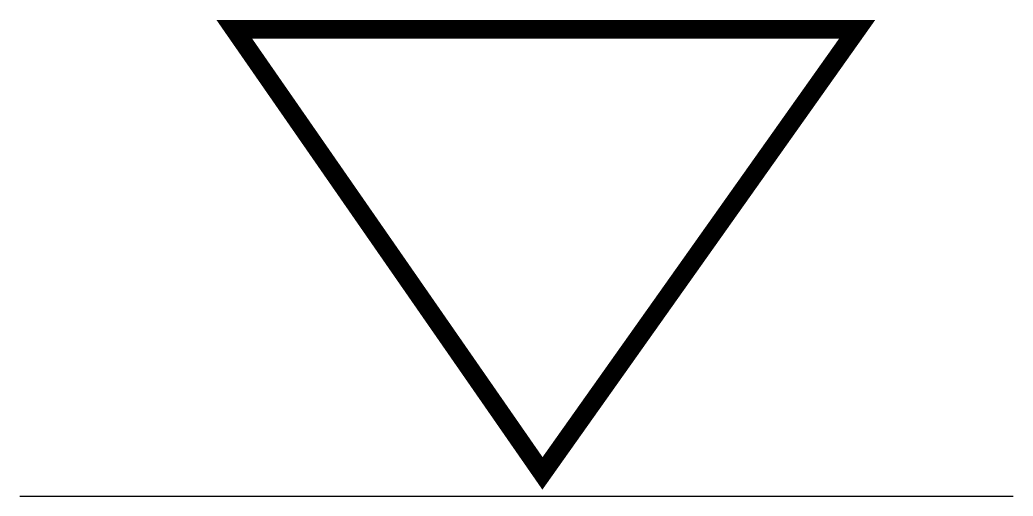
# Model space of a CAD drawing. Header units: millimetres. Extents: x -2.79 to 2.51, y 0 to 2.55.
import ezdxf

# ---------------------------------------------------------------- set-up
doc = ezdxf.new("R2010")
doc.units = ezdxf.units.MM
doc.layers.add('3', color=7, linetype='Continuous')

msp = doc.modelspace()

# ---------------------------------------------------------------- linework, layer by layer
at = {"color": 5, "const_width": 0.1}
msp.add_lwpolyline([(-1.6481, 2.5), (1.6817, 2.5), (-0.0007, 0.1235)], close=True, dxfattribs=at)
at = {"layer": '3', "color": 5}
msp.add_line((-2.7938, 0.0017), (2.5149, 0.0017), dxfattribs=at)

doc.saveas('drawing.dxf')
